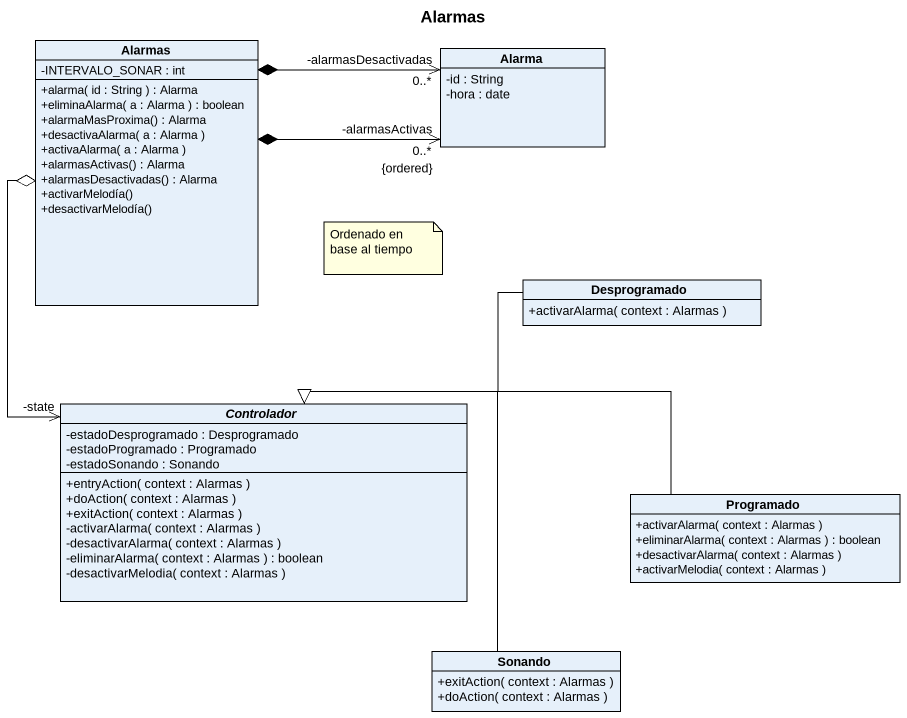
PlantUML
@startuml
title Alarmas
hide circle
hide empty members
skinparam classAttributeIconSize 0
class Alarmas {
  -INTERVALO_SONAR : int
  +alarma( id : String ) : Alarma
  +eliminaAlarma( a : Alarma ) : boolean
  +alarmaMasProxima() : Alarma
  +desactivaAlarma( a : Alarma )
  +activaAlarma( a : Alarma )
  +alarmasActivas() : Alarma
  +alarmasDesactivadas() : Alarma
  +activarMelodía()
  +desactivarMelodía()
}
class Alarma {
  -id : String
  -hora : date
}
class Desprogramado {
  +activarAlarma( context : Alarmas )
}
abstract class Controlador {
  -estadoDesprogramado : Desprogramado
  -estadoProgramado : Programado
  -estadoSonando : Sonando
  +entryAction( context : Alarmas )
  +doAction( context : Alarmas )
  +exitAction( context : Alarmas )
  -activarAlarma( context : Alarmas )
  -desactivarAlarma( context : Alarmas )
  -eliminarAlarma( context : Alarmas ) : boolean
  -desactivarMelodia( context : Alarmas )
}
class Programado {
  +activarAlarma( context : Alarmas )
  +eliminarAlarma( context : Alarmas ) : boolean
  +desactivarAlarma( context : Alarmas )
  +activarMelodia( context : Alarmas )
}
class Sonando {
  +exitAction( context : Alarmas )
  +doAction( context : Alarmas )
}
Alarmas *-right-> "-alarmasDesactivadas\n0..*" Alarma
Alarmas *-right-> "-alarmasActivas\n0..*\n{ordered}" Alarma
Alarmas o--> "-state" Controlador
Desprogramado -left-|> Controlador
Programado -left-|> Controlador
Sonando -up-|> Controlador
note as N1
  Ordenado en base al tiempo
end note
@enduml
